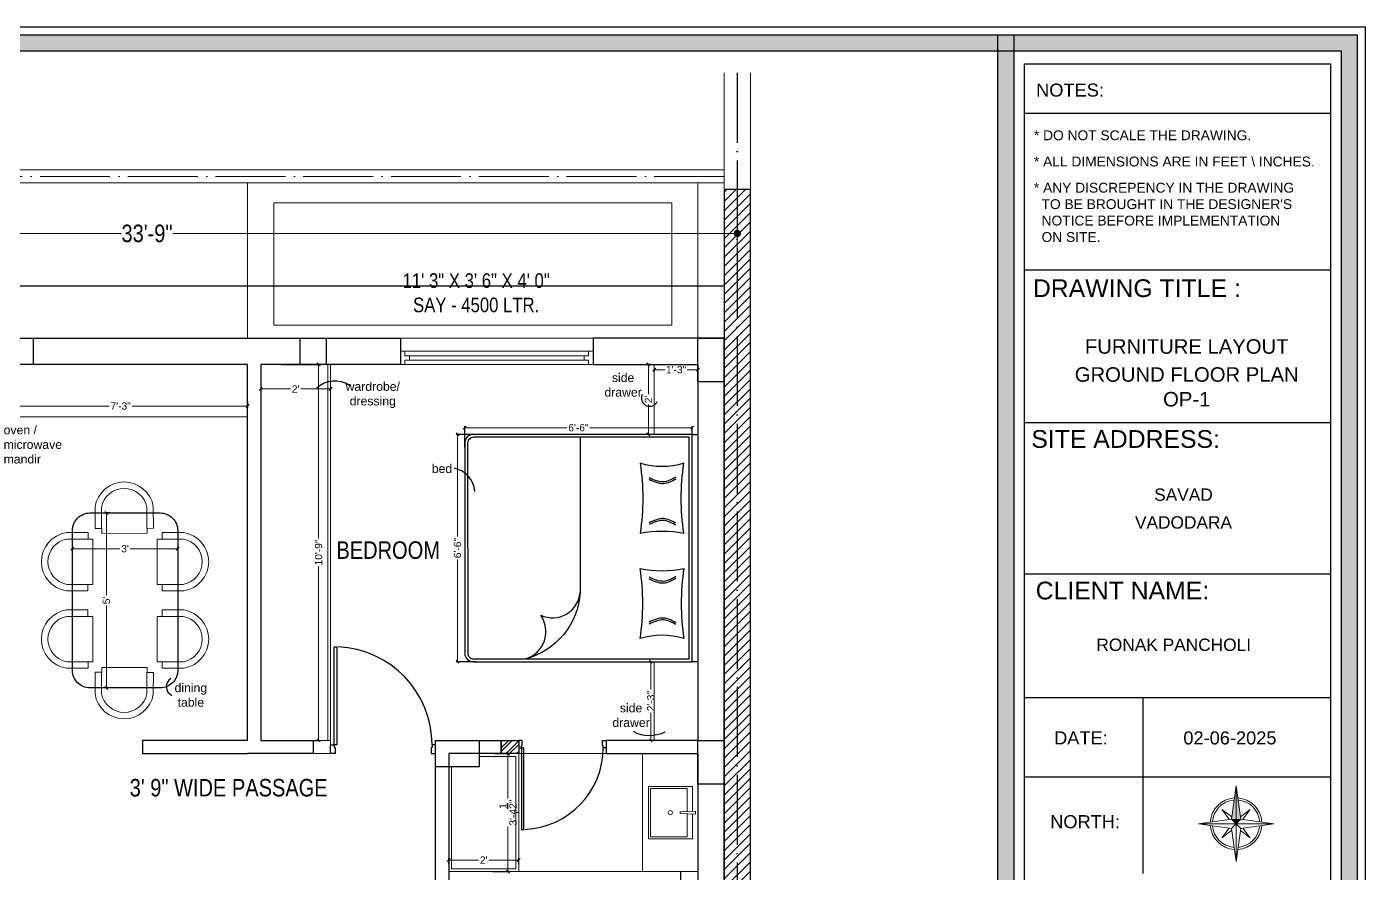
# Model space of a CAD drawing. Header units: millimetres. Extents: x 56222 to 154462, y -172610 to -121287.
# Drawn here: x 152194.4 to 152653.6, y -170279.1 to -169988.7 of the extents above; entities that cross this region are included whole.
import ezdxf
from ezdxf.enums import TextEntityAlignment as Align

# ---------------------------------------------------------------- set-up
doc = ezdxf.new("R2010")
doc.units = ezdxf.units.MM
doc.header["$MEASUREMENT"] = 0
doc.header["$PDMODE"] = 35
doc.linetypes.add('ACAD_ISO02W100', pattern=[15, 12, -3])
doc.linetypes.add('ACAD_ISO04W100', pattern=[30, 24, -3, 0, -3])
doc.layers.get('Defpoints').update_dxf_attribs({"color": 220})
for name, color, linetype in [('AR DOOR', 40, 'Continuous'), ('AR ELE-5', 134, 'Continuous'), ('GROUND FLOOR  ( Text )', 251, 'Continuous'), ('str coll', 6, 'Continuous')]:
    doc.layers.add(name, color=color, linetype=linetype)
for name, color, linetype, lineweight in [('CENTERLINE ( COLUMN ) ~ DIM', 7, 'Continuous', 9), ('COLUMN', 1, 'Continuous', 30), ('dim05', 1, 'Continuous', 13), ('ELEVATION ( SPIRAL STAIR )', 250, 'Continuous', 9), ('FIRST FLOOR', 7, 'Continuous', 9), ('FURNITURE', 34, 'Continuous', 9), ('GROUND FLOOR', 7, 'Continuous', 9), ('GROUND FLOOR  ( HATCH )', 251, 'Continuous', 9), ('GROUND FLOOR  ( PLINE )', 251, 'Continuous', 30), ('GROUND FLOOR ( DW_RAIL )', 7, 'Continuous', 9), ('Labelling', 1, 'Continuous', 25), ('NAME PLATE', 7, 'Continuous', 25), ('title block', 7, 'Continuous', 9), ('wall', 7, 'Continuous', 30), ('X_PLOT', 1, 'Continuous', 9)]:
    doc.layers.add(name, color=color, linetype=linetype, lineweight=lineweight)
doc.layers.add('XX~SLAB ( PLINE )', color=251, linetype='Continuous', plot=False)
doc.styles.add('Arial', font='arial.ttf')
doc.styles.add('Cn BT~6', font='swissc.ttf', dxfattribs={"height": 6})
doc.styles.add("Cn_BT_0'-0", font='swissc.ttf')
doc.styles.get("Standard").update_dxf_attribs({"font": 'arial.ttf', "height": 6})
doc.styles.add('style4', font='ARIALN.TTF')
doc.dimstyles.new('Cn BT~6', dxfattribs={"dimtxt": 0.18, "dimasz": 2.5, "dimexe": 2.5, "dimexo": 0, "dimgap": 0.09, "dimtad": 0, "dimdec": 3, "dimzin": 3, "dimdsep": 46, "dimlunit": 4, "dimtxsty": 'Cn BT~6', "dimblk": 'DOT', "dimcen": 0.09, "dimdle": 2, "dimclrd": 250, "dimclre": 250, "dimclrt": 5, "dimadec": 0, "dimazin": 0, "dimtfac": 0.75, "dimtdec": 3, "dimtofl": 0, "dimtmove": 0, "dimatfit": 3, "dimfxl": 1, "dimtolj": 1, "dimtzin": 0, "dimlwd": 15, "dimlwe": 15, "dimarcsym": 0})
doc.dimstyles.new('ISO-25', dxfattribs={"dimtxt": 2.5, "dimasz": 1, "dimexe": 0.5, "dimexo": 1, "dimtad": 0, "dimdec": 1, "dimlunit": 4, "dimtxsty": 'Standard', "dimblk": 'OBLIQUE', "dimcen": 2.5, "dimclrd": 1, "dimclre": 1, "dimclrt": 5, "dimadec": 0, "dimazin": 0, "dimtfac": 1, "dimtdec": 1, "dimtmove": 0, "dimatfit": 3, "dimfxl": 1, "dimlwd": -1, "dimarcsym": 0})

# ---------------------------------------------------------------- blocks, each defined once
blk = doc.blocks.new('_Dot')
at = {"color": 0, "linetype": 'ByBlock', "lineweight": -2}
blk.add_line((-0.5, 0), (-1, 0), dxfattribs=at)
at = {"color": 0, "linetype": 'ByBlock', "const_width": 0.5}
blk.add_lwpolyline([(-0.25, 0, 1), (0.25, 0, 1)], format="xyb", close=True, dxfattribs=at)
blk = doc.blocks.new('*D127')
at = {"layer": 'CENTERLINE ( COLUMN ) ~ DIM', "color": 250, "lineweight": 15, "transparency": 16777216}
for p, q in [((152033.19, -170071.58), (152033.19, -170057.16)), ((152438.19, -170071.58), (152438.19, -170057.16)), ((152035.69, -170059.66), (152226.85, -170059.66)), ((152435.69, -170059.66), (152244.54, -170059.66))]:
    blk.add_line(p, q, dxfattribs=at)
at = {"layer": 'Defpoints', "color": 0, "transparency": 16777216}
for p in [(152438.19, -170059.66), (152033.19, -170071.58), (152438.19, -170071.58)]:
    blk.add_point(p, dxfattribs=at)
at = {"layer": 'CENTERLINE ( COLUMN ) ~ DIM', "color": 250, "lineweight": 15, "transparency": 16777216, "xscale": 2.5, "yscale": 2.5, "zscale": 2.5, "rotation": 180}
blk.add_blockref('_Dot', (152033.19, -170059.66), dxfattribs=at)
at = {"layer": 'CENTERLINE ( COLUMN ) ~ DIM', "color": 250, "lineweight": 15, "transparency": 16777216, "xscale": 2.5, "yscale": 2.5, "zscale": 2.5}
blk.add_blockref('_Dot', (152438.19, -170059.66), dxfattribs=at)
at = {"layer": 'CENTERLINE ( COLUMN ) ~ DIM', "color": 5, "transparency": 16777216, "insert": (152235.69, -170059.66), "char_height": 6, "attachment_point": 5, "style": 'Cn BT~6'}
blk.add_mtext('\\A1;33\'-9"', dxfattribs=at)
blk = doc.blocks.new('4t')
at = {"transparency": 33554607}
h = blk.add_hatch(color=1, dxfattribs=at)
h.dxf.hatch_style = 1
h.paths.add_polyline_path([(45531.33, -35822.29), (45529.23, -35821.83), (45528.09, -35837.01)])
h = blk.add_hatch(color=1, dxfattribs=at)
h.dxf.hatch_style = 1
h.paths.add_polyline_path([(45533.44, -35822.75), (45531.33, -35822.29), (45528.09, -35837.01)])
h = blk.add_hatch(color=1, dxfattribs=at)
h.dxf.hatch_style = 1
h.paths.add_polyline_path([(45531.8, -35820.19), (45529.23, -35821.83), (45531.33, -35822.29)])
h = blk.add_hatch(color=1, dxfattribs=at)
h.dxf.hatch_style = 1
h.paths.add_polyline_path([(45531.8, -35820.19), (45531.33, -35822.29), (45533.44, -35822.75)])
at = {"layer": 'title block', "color": 7, "lineweight": 9}
for p, q in [((45535.51, -35803.37), (45530.16, -35817.62)), ((45535.51, -35803.37), (45531.8, -35820.19)), ((45534.36, -35818.55), (45535.51, -35803.37)), ((45530.5, -35816.7), (45526.88, -35812.49)), ((45526.88, -35812.49), (45529.18, -35817.55)), ((45530.16, -35817.62), (45514.98, -35816.48)), ((45514.98, -35816.48), (45529.23, -35821.83)), ((45514.98, -35816.48), (45531.8, -35820.19)), ((45531.8, -35820.19), (45530.16, -35817.62)), ((45534.36, -35818.55), (45531.8, -35820.19)), ((45548.62, -35823.9), (45534.36, -35818.55)), ((45539.5, -35815.27), (45534.44, -35817.57)), ((45535.28, -35818.89), (45539.5, -35815.27)), ((45528.31, -35821.48), (45524.1, -35825.11)), ((45524.1, -35825.11), (45529.16, -35822.81)), ((45531.8, -35820.19), (45528.09, -35837.01)), ((45529.23, -35821.83), (45528.09, -35837.01)), ((45528.09, -35837.01), (45533.44, -35822.75)), ((45531.8, -35820.19), (45529.23, -35821.83)), ((45533.44, -35822.75), (45531.8, -35820.19)), ((45531.8, -35820.19), (45548.62, -35823.9)), ((45533.09, -35823.67), (45536.71, -35827.89)), ((45533.44, -35822.75), (45548.62, -35823.9)), ((45536.71, -35827.89), (45534.42, -35822.83))]:
    blk.add_line(p, q, dxfattribs=at)
for radius, start, end in [(11.79, 81.35997, 163.76651), (10.83, 82.42855, 162.69793), (10.83, 352.42855, 72.69793), (11.79, 351.35997, 73.76651), (11.79, 171.35997, 253.76651), (10.83, 172.42855, 252.69793), (11.79, 261.35997, 343.76651), (10.83, 262.42855, 342.69793)]:
    blk.add_arc((45531.8, -35820.19), radius, start, end, dxfattribs=at)
blk = doc.blocks.new('LAYOUT FILE')
at = {"layer": 'NAME PLATE', "true_color": 0xd39e00}
h = blk.add_hatch(color=42, dxfattribs=at)
h.paths.add_polyline_path([(3346889.83, -513806.18), (3346889.83, -514260.7), (3347535.56, -514260.7), (3347535.56, -513806.18)])
h.paths.add_polyline_path([(3346894.36, -513810.71), (3347531.03, -513810.71), (3347531.03, -514256.17), (3346894.36, -514256.17)], flags=16)
blk.add_hatch(color=42, dxfattribs=at).paths.add_polyline_path([(3347433.6, -514256.17), (3347438.13, -514256.17), (3347438.13, -513806.18), (3347433.6, -513806.18)])
at = {"layer": 'NAME PLATE', "color": 42, "true_color": 0xd39e00}
for p, q in [((3347527.96, -513828.55), (3347441.2, -513828.55)), ((3347527.96, -513872.99), (3347441.2, -513872.99)), ((3347527.96, -513916.26), (3347441.2, -513916.26)), ((3347527.96, -513959.27), (3347441.2, -513959.27)), ((3347527.96, -513994.31), (3347441.2, -513994.31)), ((3347474.77, -513994.31), (3347474.77, -514044.12)), ((3347527.96, -514016.86), (3347441.2, -514016.86))]:
    blk.add_line(p, q, dxfattribs=at)
for points in [[(3346887.56, -513803.91), (3347537.83, -513803.91), (3347537.83, -514262.96), (3346887.56, -514262.96)], [(3346889.83, -513806.18), (3347535.56, -513806.18), (3347535.56, -514260.7), (3346889.83, -514260.7)], [(3347433.6, -514256.17), (3347433.6, -513806.18), (3347438.13, -513806.18), (3347438.13, -514256.17)], [(3346894.36, -513810.71), (3347531.03, -513810.71), (3347531.03, -514256.17), (3346894.36, -514256.17)], [(3347441.2, -514252.44), (3347441.2, -513814.44), (3347527.96, -513814.44), (3347527.96, -514252.44)]]:
    blk.add_lwpolyline(points, close=True, dxfattribs=at)
at = {"layer": 'NAME PLATE', "xscale": 0.6215000753186287, "yscale": 0.6215000753186287, "zscale": 0.6215000753186287, "rotation": 192.4367586503128}
blk.add_blockref('4t', (3379929.61, -529675.58), dxfattribs=at)
at = {"layer": 'NAME PLATE', "style": 'Arial'}
for s, height, p in [('NOTES:', 3.699, (3347454.07, -513823.73)), ('DRAWING TITLE : ', 5.0338, (3347474.01, -513880.61)), ('SITE ADDRESS:', 5.0338, (3347469.85, -513923.39)), ('CLIENT NAME:', 5.0338, (3347468.93, -513966.4)), ('DATE:', 3.699, (3347457.17, -514007.54)), ('02-06-2025', 3.699, (3347499.44, -514007.54)), ('NORTH:', 3.699, (3347458.35, -514031.31))]:
    blk.add_text(s, height=height, dxfattribs=at).set_placement(p, align=Align.CENTER)
at = {"layer": 'NAME PLATE', "char_height": 2.7974, "width": 108.0765, "attachment_point": 1, "style": 'Arial'}
for s, insert in [('* DO NOT SCALE THE DRAWING.', (3347443.82, -513833.31, 0)), ('* ALL DIMENSIONS ARE IN FEET \\\\ INCHES.', (3347443.82, -513840.75, 0)), ("* ANY DISCREPENCY IN THE DRAWING \\P  TO BE BROUGHT IN THE DESIGNER'S\\P  NOTICE BEFORE IMPLEMENTATION \\P  ON SITE.", (3347443.82, -513848.18, 0))]:
    blk.add_mtext(s, dxfattribs=dict(at, insert=insert))
blk = doc.blocks.new('bed')
at = {"layer": 'FURNITURE', "lineweight": 25}
blk.add_line((152808.26, -170199.67, -0.01), (152808.25, -170252.86, -0.01), dxfattribs=at)
at = {"layer": 'FURNITURE', "lineweight": 30, "elevation": -0.01}
blk.add_lwpolyline([(152769.82, -170276.66), (152769.82, -170198.66), (152767.83, -170198.66), (152767.83, -170276.66)], close=True, dxfattribs=at)
blk.add_lwpolyline([(152769.82, -170276.66), (152769.83, -170204.66), (152769.83, -170198.66), (152844.83, -170198.67, -0.414214), (152847.83, -170201.67), (152847.82, -170273.67, -0.414214), (152844.82, -170276.67)], format="xyb", close=True, dxfattribs=at)
at = {"layer": 'FURNITURE', "lineweight": 25, "elevation": -0.01}
for points in [[(152770.82, -170275.66), (152770.83, -170204.66), (152770.83, -170199.66), (152844.83, -170199.67, -0.414214), (152846.83, -170201.67), (152846.82, -170273.67, -0.414214), (152844.82, -170275.67)], [(152787.65, -170232.59, 0.100586), (152772.65, -170232.59, 0.075726), (152772.65, -170208.59, 0.148967), (152787.65, -170208.59, 0.074116)], [(152787.65, -170244.67, -0.100586), (152772.65, -170244.67, -0.075726), (152772.64, -170268.67, -0.148967), (152787.64, -170268.67, -0.074116)], [(152821.77, -170260.66, -0.527965), (152808.25, -170252.86, 0.323475), (152826.89, -170275.67, -0.508743), (152821.77, -170260.66)]]:
    blk.add_lwpolyline(points, format="xyb", close=True, dxfattribs=at)
at = {"layer": 'FURNITURE', "lineweight": 25}
for points in [[(152775.39, -170213.33, -0.01), (152776.8, -170214.11, -0.01), (152779.8, -170215.74, -0.01), (152782.91, -170214.3, -0.01), (152784.56, -170213.54, -0.01)], [(152775.39, -170213.98, -0.01), (152776.8, -170214.75, -0.01), (152779.8, -170216.38, -0.01), (152782.91, -170214.94, -0.01), (152784.56, -170214.18, -0.01)], [(152775.39, -170229.17, -0.01), (152776.8, -170228.4, -0.01), (152779.8, -170226.77, -0.01), (152782.91, -170228.21, -0.01), (152784.55, -170228.97, -0.01)], [(152775.39, -170229.81, -0.01), (152776.8, -170229.04, -0.01), (152779.8, -170227.41, -0.01), (152782.91, -170228.85, -0.01), (152784.55, -170229.61, -0.01)], [(152775.38, -170247.45, -0.01), (152776.8, -170248.22, -0.01), (152779.79, -170249.85, -0.01), (152782.91, -170248.41, -0.01), (152784.55, -170247.65, -0.01)], [(152775.38, -170248.09, -0.01), (152776.8, -170248.87, -0.01), (152779.79, -170250.5, -0.01), (152782.91, -170249.06, -0.01), (152784.55, -170248.3, -0.01)], [(152775.38, -170263.29, -0.01), (152776.8, -170262.51, -0.01), (152779.79, -170260.88, -0.01), (152782.91, -170262.32, -0.01), (152784.55, -170263.08, -0.01)], [(152775.38, -170263.93, -0.01), (152776.8, -170263.16, -0.01), (152779.79, -170261.53, -0.01), (152782.91, -170262.97, -0.01), (152784.55, -170263.73, -0.01)]]:
    blk.add_open_spline(points, degree=3, knots=[0, 0, 0, 0, 4.577917, 9.671137, 9.671137, 9.671137, 9.671137], dxfattribs=at)
blk = doc.blocks.new('SD DSD')
at = {"layer": 'FURNITURE'}
for p, q in [((3348486.7, -514623.32), (3348486.68, -514619.42)), ((3348502.23, -514619.34), (3348502.25, -514623.25)), ((3348483.69, -514625.26), (3348479.79, -514625.25)), ((3348483.69, -514625.26), (3348483.66, -514640.81)), ((3348486.7, -514623.32), (3348502.25, -514623.25)), ((3348505.76, -514625.26), (3348509.66, -514625.25)), ((3348505.76, -514625.26), (3348505.79, -514640.81)), ((3348479.75, -514640.8), (3348483.66, -514640.81)), ((3348509.7, -514640.8), (3348505.79, -514640.81)), ((3348479.75, -514651.77), (3348483.66, -514651.76)), ((3348483.69, -514667.31), (3348483.66, -514651.76)), ((3348505.76, -514667.31), (3348505.79, -514651.76)), ((3348509.7, -514651.77), (3348505.79, -514651.76)), ((3348483.69, -514667.31), (3348479.79, -514667.32)), ((3348486.7, -514669.25), (3348486.68, -514673.16)), ((3348486.7, -514669.25), (3348502.25, -514669.32)), ((3348502.23, -514673.23), (3348502.25, -514669.32)), ((3348505.76, -514667.31), (3348509.66, -514667.32))]:
    blk.add_line(p, q, dxfattribs=at)
at = {"layer": 'FURNITURE', "flags": 128}
for points in [[(3348502.23, -514621.56), (3348504.46, -514621.55), (3348504.42, -514614.17, 0.853613), (3348484.42, -514614.22), (3348484.46, -514621.65), (3348486.68, -514621.64)], [(3348502.22, -514619.34), (3348502.23, -514621.56), (3348502.2, -514614.36, 0.835758), (3348486.65, -514614.39), (3348486.67, -514619.42), (3348486.68, -514621.64)], [(3348481.97, -514640.8), (3348481.97, -514643.02), (3348474.58, -514643.01, -0.853613), (3348474.58, -514623.01), (3348482.01, -514623.02), (3348482.01, -514625.25)], [(3348479.75, -514640.79), (3348481.97, -514640.8), (3348474.77, -514640.78, -0.835758), (3348474.76, -514625.23), (3348479.79, -514625.24), (3348482.01, -514625.25)], [(3348507.48, -514640.8), (3348507.48, -514643.02), (3348514.87, -514643.01, 0.853613), (3348514.87, -514623.01), (3348507.44, -514623.02), (3348507.44, -514625.25)], [(3348509.7, -514640.79), (3348507.48, -514640.8), (3348514.68, -514640.78, 0.835758), (3348514.69, -514625.23), (3348509.66, -514625.24), (3348507.44, -514625.25)], [(3348481.97, -514651.77), (3348481.97, -514649.55), (3348474.58, -514649.57, 0.853613), (3348474.58, -514669.57), (3348482.01, -514669.55), (3348482.01, -514667.32)], [(3348479.75, -514651.78), (3348481.97, -514651.77), (3348474.77, -514651.79, 0.835758), (3348474.76, -514667.34), (3348479.79, -514667.33), (3348482.01, -514667.33)], [(3348507.48, -514651.77), (3348507.48, -514649.55), (3348514.87, -514649.57, -0.853613), (3348514.87, -514669.57), (3348507.44, -514669.55), (3348507.44, -514667.32)], [(3348509.7, -514651.78), (3348507.48, -514651.77), (3348514.68, -514651.79, -0.835758), (3348514.69, -514667.34), (3348509.66, -514667.33), (3348507.44, -514667.33)], [(3348502.23, -514671.01), (3348504.46, -514671.02), (3348504.42, -514678.4, -0.853613), (3348484.42, -514678.36), (3348484.46, -514670.92), (3348486.68, -514670.93)], [(3348502.22, -514673.23), (3348502.23, -514671.01), (3348502.2, -514678.21, -0.835758), (3348486.65, -514678.18), (3348486.67, -514673.16), (3348486.68, -514670.93)]]:
    blk.add_lwpolyline(points, format="xyb", dxfattribs=at)
at = {"layer": 'FURNITURE', "lineweight": 30}
blk.add_lwpolyline([(3348506.78, -514676.29), (3348482.68, -514676.29, -0.414214), (3348476.68, -514670.29), (3348476.68, -514622.29, -0.414214), (3348482.68, -514616.29), (3348506.78, -514616.29, -0.414214), (3348512.78, -514622.29), (3348512.78, -514670.29, -0.414214)], format="xyb", close=True, dxfattribs=at)
blk = doc.blocks.new('*U157')
for points in [[(0, 0), (0, 1120), (30, 1120), (30, 0)], [(-40, 0), (0, 0), (0, -30), (10, -30), (10, -100), (-40, -100)], [(1160, 0), (1120, 0), (1120, -30), (1110, -30), (1110, -100), (1160, -100)]]:
    blk.add_lwpolyline(points, close=True)
at = {"layer": 'AR ELE-5', "linetype": 'ByBlock', "ltscale": 15}
blk.add_arc((-2, -1), 1122, 0.0347, 87.627, dxfattribs=at)
blk = doc.blocks.new('*U164')
for points in [[(-40, 0), (0, 0), (0, 30), (10, 30), (10, 100), (-40, 100)], [(0, 0), (0, -1120), (30, -1120), (30, 0)], [(1160, 0), (1120, 0), (1120, 30), (1110, 30), (1110, 100), (1160, 100)]]:
    blk.add_lwpolyline(points, close=True)
at = {"layer": 'AR ELE-5', "linetype": 'ByBlock', "ltscale": 15}
blk.add_arc((-2, 1), 1122, 272.373, 359.9653, dxfattribs=at)
blk = doc.blocks.new('_Oblique')
at = {"layer": 'wall', "color": 0, "lineweight": -2}
blk.add_line((-0.5, -0.5), (0.5, 0.5), dxfattribs=at)
blk = doc.blocks.new('*D212')
at = {"layer": 'Defpoints', "color": 0, "transparency": 16777216}
for p in [(152183.14, -170116.39), (152270.19, -170116.39), (152270.19, -170118.86)]:
    blk.add_point(p, dxfattribs=at)
at = {"layer": 'dim05', "color": 1, "linetype": 'Continuous', "lineweight": -2, "transparency": 16777216}
for p, q in [((152183.14, -170117.39), (152183.14, -170119.36)), ((152270.19, -170117.39), (152270.19, -170119.36))]:
    blk.add_line(p, q, dxfattribs=at)
at = {"layer": 'dim05', "color": 1, "linetype": 'Continuous', "transparency": 16777216}
for p, q in [((152183.14, -170118.86), (152222.73, -170118.86)), ((152270.19, -170118.86), (152230.6, -170118.86))]:
    blk.add_line(p, q, dxfattribs=at)
at = {"layer": 'dim05', "color": 1, "transparency": 16777216, "rotation": 180}
blk.add_blockref('_Oblique', (152183.14, -170118.86), dxfattribs=at)
at = {"layer": 'dim05', "color": 1, "transparency": 16777216}
blk.add_blockref('_Oblique', (152270.19, -170118.86), dxfattribs=at)
at = {"layer": 'dim05', "color": 5, "lineweight": 25, "transparency": 16777216, "insert": (152226.66, -170118.86), "char_height": 2.5, "attachment_point": 5, "style": 'Arial'}
blk.add_mtext('7\'-3"', dxfattribs=at)
blk = doc.blocks.new('*D216')
at = {"layer": 'Defpoints', "color": 0, "transparency": 16777216}
for p in [(152280.95, -170104.58), (152294.56, -170104.58), (152280.95, -170233.58)]:
    blk.add_point(p, dxfattribs=at)
at = {"layer": 'dim05', "color": 1, "linetype": 'Continuous', "lineweight": -2, "transparency": 16777216}
for p, q in [((152281.95, -170104.58), (152295.06, -170104.58)), ((152281.95, -170233.58), (152295.06, -170233.58))]:
    blk.add_line(p, q, dxfattribs=at)
at = {"layer": 'dim05', "color": 1, "linetype": 'Continuous', "transparency": 16777216}
for p, q in [((152294.56, -170104.58), (152294.56, -170164.28)), ((152294.56, -170233.58), (152294.56, -170173.88))]:
    blk.add_line(p, q, dxfattribs=at)
at = {"layer": 'dim05', "color": 1, "transparency": 16777216}
for p, rotation in [((152294.56, -170104.58), 90), ((152294.56, -170233.58), 270)]:
    blk.add_blockref('_Oblique', p, dxfattribs=dict(at, rotation=rotation))
at = {"layer": 'dim05', "color": 5, "lineweight": 25, "transparency": 16777216, "insert": (152294.56, -170169.08), "char_height": 2.5, "attachment_point": 5, "rotation": 90, "style": 'Arial'}
blk.add_mtext('10\'-9"', dxfattribs=at)
blk = doc.blocks.new('*D217')
at = {"layer": 'Defpoints', "color": 0, "transparency": 16777216}
for p in [(152274.69, -170113.25), (152298.69, -170113), (152298.69, -170113.25)]:
    blk.add_point(p, dxfattribs=at)
at = {"layer": 'dim05', "color": 1, "linetype": 'Continuous', "lineweight": -2, "transparency": 16777216}
for p, q in [((152274.69, -170112.25), (152274.69, -170112.5)), ((152298.69, -170112.25), (152298.69, -170112.5))]:
    blk.add_line(p, q, dxfattribs=at)
at = {"layer": 'dim05', "color": 1, "linetype": 'Continuous', "transparency": 16777216}
for p, q in [((152274.69, -170113), (152284.9, -170113)), ((152298.69, -170113), (152288.49, -170113))]:
    blk.add_line(p, q, dxfattribs=at)
at = {"layer": 'dim05', "color": 1, "transparency": 16777216, "rotation": 180}
blk.add_blockref('_Oblique', (152274.69, -170113), dxfattribs=at)
at = {"layer": 'dim05', "color": 1, "transparency": 16777216}
blk.add_blockref('_Oblique', (152298.69, -170113), dxfattribs=at)
at = {"layer": 'dim05', "color": 5, "lineweight": 25, "transparency": 16777216, "insert": (152286.69, -170113), "char_height": 2.5, "attachment_point": 5, "style": 'Arial'}
blk.add_mtext("2'", dxfattribs=at)
blk = doc.blocks.new('*D218')
at = {"layer": 'Defpoints', "color": 0, "transparency": 16777216}
for p in [(152422.7, -170126.28), (152344.69, -170134.05), (152422.7, -170134.05)]:
    blk.add_point(p, dxfattribs=at)
at = {"layer": 'dim05', "color": 1, "linetype": 'Continuous', "lineweight": -2, "transparency": 16777216}
for p, q in [((152344.69, -170133.05), (152344.69, -170125.78)), ((152422.7, -170133.05), (152422.7, -170125.78))]:
    blk.add_line(p, q, dxfattribs=at)
at = {"layer": 'dim05', "color": 1, "linetype": 'Continuous', "transparency": 16777216}
for p, q in [((152344.69, -170126.28), (152379.74, -170126.28)), ((152422.7, -170126.28), (152387.65, -170126.28))]:
    blk.add_line(p, q, dxfattribs=at)
at = {"layer": 'dim05', "color": 1, "transparency": 16777216, "rotation": 180}
blk.add_blockref('_Oblique', (152344.69, -170126.28), dxfattribs=at)
at = {"layer": 'dim05', "color": 1, "transparency": 16777216}
blk.add_blockref('_Oblique', (152422.7, -170126.28), dxfattribs=at)
at = {"layer": 'dim05', "color": 5, "lineweight": 25, "transparency": 16777216, "insert": (152383.69, -170126.28), "char_height": 2.5, "attachment_point": 5, "style": 'Arial'}
blk.add_mtext('6\'-6"', dxfattribs=at)
blk = doc.blocks.new('*D219')
at = {"layer": 'Defpoints', "color": 0, "transparency": 16777216}
for p in [(152349.48, -170128.58), (152342.21, -170206.58), (152349.48, -170206.58)]:
    blk.add_point(p, dxfattribs=at)
at = {"layer": 'dim05', "color": 1, "linetype": 'Continuous', "lineweight": -2, "transparency": 16777216}
for p, q in [((152348.48, -170128.58), (152341.71, -170128.58)), ((152348.48, -170206.58), (152341.71, -170206.58))]:
    blk.add_line(p, q, dxfattribs=at)
at = {"layer": 'dim05', "color": 1, "linetype": 'Continuous', "transparency": 16777216}
for p, q in [((152342.21, -170128.58), (152342.21, -170163.63)), ((152342.21, -170206.58), (152342.21, -170171.54))]:
    blk.add_line(p, q, dxfattribs=at)
at = {"layer": 'dim05', "color": 1, "transparency": 16777216}
for p, rotation in [((152342.21, -170128.58), 90), ((152342.21, -170206.58), 270)]:
    blk.add_blockref('_Oblique', p, dxfattribs=dict(at, rotation=rotation))
at = {"layer": 'dim05', "color": 5, "lineweight": 25, "transparency": 16777216, "insert": (152342.21, -170167.58), "char_height": 2.5, "attachment_point": 5, "rotation": 90, "style": 'Arial'}
blk.add_mtext('6\'-6"', dxfattribs=at)
blk = doc.blocks.new('*D220')
at = {"layer": 'Defpoints', "color": 0, "transparency": 16777216}
for p in [(152409.69, -170104.58), (152407.69, -170128.59), (152409.69, -170128.59)]:
    blk.add_point(p, dxfattribs=at)
at = {"layer": 'dim05', "color": 1, "linetype": 'Continuous', "lineweight": -2, "transparency": 16777216}
for p, q in [((152408.69, -170104.58), (152407.19, -170104.58)), ((152408.69, -170128.59), (152407.19, -170128.59))]:
    blk.add_line(p, q, dxfattribs=at)
at = {"layer": 'dim05', "color": 1, "linetype": 'Continuous', "transparency": 16777216}
for p, q in [((152407.69, -170104.58), (152407.69, -170114.79)), ((152407.69, -170128.59), (152407.69, -170118.38))]:
    blk.add_line(p, q, dxfattribs=at)
at = {"layer": 'dim05', "color": 1, "transparency": 16777216}
for p, rotation in [((152407.69, -170104.58), 90), ((152407.69, -170128.59), 270)]:
    blk.add_blockref('_Oblique', p, dxfattribs=dict(at, rotation=rotation))
at = {"layer": 'dim05', "color": 5, "lineweight": 25, "transparency": 16777216, "insert": (152407.69, -170116.59), "char_height": 2.5, "attachment_point": 5, "rotation": 90, "style": 'Arial'}
blk.add_mtext("2'", dxfattribs=at)
blk = doc.blocks.new('*D221')
at = {"layer": 'Defpoints', "color": 0, "transparency": 16777216}
for p in [(152409.69, -170106.16), (152424.69, -170106.16), (152424.69, -170106.4)]:
    blk.add_point(p, dxfattribs=at)
at = {"layer": 'dim05', "color": 1, "linetype": 'Continuous', "transparency": 16777216}
for p, q in [((152409.69, -170106.4), (152413.36, -170106.4)), ((152424.69, -170106.4), (152421.02, -170106.4))]:
    blk.add_line(p, q, dxfattribs=at)
at = {"layer": 'dim05', "color": 1, "linetype": 'Continuous', "lineweight": -2, "transparency": 16777216}
for p, q in [((152409.69, -170107.16), (152409.69, -170106.9)), ((152424.69, -170107.16), (152424.69, -170106.9))]:
    blk.add_line(p, q, dxfattribs=at)
at = {"layer": 'dim05', "color": 1, "transparency": 16777216, "rotation": 180}
blk.add_blockref('_Oblique', (152409.69, -170106.4), dxfattribs=at)
at = {"layer": 'dim05', "color": 1, "transparency": 16777216}
blk.add_blockref('_Oblique', (152424.69, -170106.4), dxfattribs=at)
at = {"layer": 'dim05', "color": 5, "lineweight": 25, "transparency": 16777216, "insert": (152417.19, -170106.4), "char_height": 2.5, "attachment_point": 5, "style": 'Arial'}
blk.add_mtext('1\'-3"', dxfattribs=at)
blk = doc.blocks.new('*D222')
at = {"layer": 'Defpoints', "color": 0, "transparency": 16777216}
for p in [(152409.69, -170206.58), (152408.52, -170233.58), (152409.69, -170233.58)]:
    blk.add_point(p, dxfattribs=at)
at = {"layer": 'dim05', "color": 1, "linetype": 'Continuous', "lineweight": -2, "transparency": 16777216}
for p, q in [((152408.69, -170206.58), (152408.02, -170206.58)), ((152408.69, -170233.58), (152408.02, -170233.58))]:
    blk.add_line(p, q, dxfattribs=at)
at = {"layer": 'dim05', "color": 1, "linetype": 'Continuous', "transparency": 16777216}
for p, q in [((152408.52, -170206.58), (152408.52, -170216.11)), ((152408.52, -170233.58), (152408.52, -170224.05))]:
    blk.add_line(p, q, dxfattribs=at)
at = {"layer": 'dim05', "color": 1, "transparency": 16777216}
for p, rotation in [((152408.52, -170206.58), 90), ((152408.52, -170233.58), 270)]:
    blk.add_blockref('_Oblique', p, dxfattribs=dict(at, rotation=rotation))
at = {"layer": 'dim05', "color": 5, "lineweight": 25, "transparency": 16777216, "insert": (152408.52, -170220.08), "char_height": 2.5, "attachment_point": 5, "rotation": 90, "style": 'Arial'}
blk.add_mtext('2\'-3"', dxfattribs=at)
blk = doc.blocks.new('*D223')
at = {"layer": 'Defpoints', "color": 0, "transparency": 16777216}
for p in [(152353.86, -170238.08), (152359.52, -170238.08), (152353.28, -170278.58)]:
    blk.add_point(p, dxfattribs=at)
at = {"layer": 'dim05', "color": 1, "linetype": 'Continuous', "lineweight": -2, "transparency": 16777216}
for p, q in [((152354.86, -170238.08), (152360.02, -170238.08)), ((152354.28, -170278.58), (152360.02, -170278.58))]:
    blk.add_line(p, q, dxfattribs=at)
at = {"layer": 'dim05', "color": 1, "linetype": 'Continuous', "transparency": 16777216}
for p, q in [((152359.52, -170238.08), (152359.52, -170253.47)), ((152359.52, -170278.58), (152359.52, -170263.19))]:
    blk.add_line(p, q, dxfattribs=at)
at = {"layer": 'dim05', "color": 1, "transparency": 16777216}
for p, rotation in [((152359.52, -170238.08), 90), ((152359.52, -170278.58), 270)]:
    blk.add_blockref('_Oblique', p, dxfattribs=dict(at, rotation=rotation))
at = {"layer": 'dim05', "color": 5, "lineweight": 25, "transparency": 16777216, "insert": (152359.52, -170258.33), "char_height": 2.5, "attachment_point": 5, "rotation": 90, "style": 'Arial'}
blk.add_mtext('3\'-4{\\H1x;\\S1/2;}"', dxfattribs=at)
blk = doc.blocks.new('*D224')
at = {"layer": 'Defpoints', "color": 0, "transparency": 16777216}
for p in [(152339.19, -170276.98), (152363.19, -170274.61), (152363.19, -170276.98)]:
    blk.add_point(p, dxfattribs=at)
at = {"layer": 'dim05', "color": 1, "linetype": 'Continuous', "lineweight": -2, "transparency": 16777216}
for p, q in [((152339.19, -170275.98), (152339.19, -170274.11)), ((152363.19, -170275.98), (152363.19, -170274.11))]:
    blk.add_line(p, q, dxfattribs=at)
at = {"layer": 'dim05', "color": 1, "linetype": 'Continuous', "transparency": 16777216}
for p, q in [((152339.19, -170274.61), (152349.4, -170274.61)), ((152363.19, -170274.61), (152352.99, -170274.61))]:
    blk.add_line(p, q, dxfattribs=at)
at = {"layer": 'dim05', "color": 1, "transparency": 16777216, "rotation": 180}
blk.add_blockref('_Oblique', (152339.19, -170274.61), dxfattribs=at)
at = {"layer": 'dim05', "color": 1, "transparency": 16777216}
blk.add_blockref('_Oblique', (152363.19, -170274.61), dxfattribs=at)
at = {"layer": 'dim05', "color": 5, "lineweight": 25, "transparency": 16777216, "insert": (152351.19, -170274.61), "char_height": 2.5, "attachment_point": 5, "style": 'Arial'}
blk.add_mtext("2'", dxfattribs=at)
blk = doc.blocks.new('*D229')
at = {"layer": 'Defpoints', "color": 0, "transparency": 16777216}
for p in [(152224.06, -170155.54), (152221.75, -170215.54), (152224.06, -170215.54)]:
    blk.add_point(p, dxfattribs=at)
at = {"layer": 'dim05', "color": 1, "linetype": 'Continuous', "lineweight": -2, "transparency": 16777216}
for p, q in [((152223.06, -170155.54), (152221.25, -170155.54)), ((152223.06, -170215.54), (152221.25, -170215.54))]:
    blk.add_line(p, q, dxfattribs=at)
at = {"layer": 'dim05', "color": 1, "linetype": 'Continuous', "transparency": 16777216}
for p, q in [((152221.75, -170155.54), (152221.75, -170183.76)), ((152221.75, -170215.54), (152221.75, -170187.31))]:
    blk.add_line(p, q, dxfattribs=at)
at = {"layer": 'dim05', "color": 1, "transparency": 16777216}
for p, rotation in [((152221.75, -170155.54), 90), ((152221.75, -170215.54), 270)]:
    blk.add_blockref('_Oblique', p, dxfattribs=dict(at, rotation=rotation))
at = {"layer": 'dim05', "color": 5, "lineweight": 25, "transparency": 16777216, "insert": (152221.75, -170185.54), "char_height": 2.5, "attachment_point": 5, "rotation": 90, "style": 'Arial'}
blk.add_mtext("5'", dxfattribs=at)
blk = doc.blocks.new('*D230')
at = {"layer": 'Defpoints', "color": 0, "transparency": 16777216}
for p in [(152210.11, -170168.49), (152246.21, -170167.81), (152246.21, -170168.49)]:
    blk.add_point(p, dxfattribs=at)
at = {"layer": 'dim05', "color": 1, "linetype": 'Continuous', "lineweight": -2, "transparency": 16777216}
for p, q in [((152210.11, -170167.49), (152210.11, -170167.31)), ((152246.21, -170167.49), (152246.21, -170167.31))]:
    blk.add_line(p, q, dxfattribs=at)
at = {"layer": 'dim05', "color": 1, "linetype": 'Continuous', "transparency": 16777216}
for p, q in [((152210.11, -170167.81), (152226.39, -170167.81)), ((152246.21, -170167.81), (152229.94, -170167.81))]:
    blk.add_line(p, q, dxfattribs=at)
at = {"layer": 'dim05', "color": 1, "transparency": 16777216, "rotation": 180}
blk.add_blockref('_Oblique', (152210.11, -170167.81), dxfattribs=at)
at = {"layer": 'dim05', "color": 1, "transparency": 16777216}
blk.add_blockref('_Oblique', (152246.21, -170167.81), dxfattribs=at)
at = {"layer": 'dim05', "color": 5, "lineweight": 25, "transparency": 16777216, "insert": (152228.16, -170167.81), "char_height": 2.5, "attachment_point": 5, "style": 'Arial'}
blk.add_mtext("3'", dxfattribs=at)

msp = doc.modelspace()

# ---------------------------------------------------------------- hatches: boundary and pattern name
at = {"layer": 'GROUND FLOOR  ( HATCH )'}
h = msp.add_hatch(dxfattribs=at)
h.set_pattern_fill('ANSI31', color=6, scale=18, style=0)
h.set_pattern_definition([(45, (35902.0083, -7768.9088), (-1.590990258, 1.590990258), [])])
h.paths.add_polyline_path([(152442.6942, -170044.5832), (152433.6942, -170044.5832), (152433.6942, -170388.0832), (152442.6942, -170388.0832)])
at = {"layer": 'GROUND FLOOR  ( PLINE )', "lineweight": 5}
h = msp.add_hatch(dxfattribs=at)
h.set_pattern_fill('ANSI32', color=3, scale=6.7837785)
h.paths.add_polyline_path([(152114.1942, -170095.5832), (152147.1357, -170095.5832), (152147.1357, -170104.5832), (152114.1942, -170104.5832)])
h.paths.add_polyline_path([(152102.1942, -170233.5832), (152165.1357, -170233.5832), (152165.1357, -170238.0832), (152102.1942, -170238.0832)])
h.paths.add_polyline_path([(152357.1942, -170233.5832), (152363.1942, -170233.5832), (152363.1942, -170238.0832), (152357.1942, -170238.0832)])

# ---------------------------------------------------------------- linework, layer by layer
at = {"layer": 'COLUMN'}
for points in [[(152187.6942, -170095.5832), (152196.6942, -170095.5832), (152196.6942, -170104.5832), (152187.6942, -170104.5832)], [(152288.1942, -170095.5832), (152297.1942, -170095.5832), (152297.1942, -170104.5832), (152288.1942, -170104.5832)], [(152424.6942, -170095.5832), (152433.6942, -170095.5832), (152433.6942, -170110.5832), (152424.6942, -170110.5832)], [(152349.6942, -170233.5832), (152349.6942, -170242.5832), (152334.6942, -170242.5832), (152334.6942, -170233.5832)], [(152424.6942, -170233.5832), (152433.6942, -170233.5832), (152433.6942, -170248.5832), (152424.6942, -170248.5832)]]:
    msp.add_lwpolyline(points, close=True, dxfattribs=at)
at = {"layer": 'FIRST FLOOR', "color": 1}
for points in [[(152424.6942, -170042.3332), (152270.1942, -170042.3332), (152270.1942, -170095.5832), (152424.6942, -170095.5832)], [(152415.6942, -170049.0832), (152279.1942, -170049.0832), (152279.1942, -170091.0832), (152415.6942, -170091.0832)]]:
    msp.add_lwpolyline(points, close=True, dxfattribs=at)
at = {"layer": 'FURNITURE'}
for p, q in [((152297.6942, -170233.5832), (152297.6942, -170104.5832)), ((152298.6942, -170233.5832), (152298.6942, -170104.5832)), ((152405.6942, -170278.5832), (152405.6942, -170238.0832)), ((152362.1942, -170258.3332), (152363.1942, -170258.3332))]:
    msp.add_line(p, q, dxfattribs=at)
for points in [[(152183.1357, -170104.5832), (152270.1942, -170104.5832), (152270.1942, -170122.5541), (152183.1357, -170122.5541)], [(152424.6942, -170128.5914), (152409.6942, -170128.5914), (152409.6942, -170104.5832), (152424.6942, -170104.5832)], [(152424.6942, -170206.5749), (152409.6942, -170206.5749), (152409.6942, -170233.5832), (152424.6942, -170233.5832)], [(152363.1942, -170238.0832), (152339.1942, -170238.0832), (152339.1942, -170278.5832), (152363.1942, -170278.5832)], [(152418.5761, -170258.054), (152418.5757, -170258.6256), (152423.8725, -170258.8835), (152423.8732, -170257.8032)]]:
    msp.add_lwpolyline(points, close=True, dxfattribs=at)
for points in [[(152340.1942, -170242.5832), (152340.1942, -170277.5832), (152362.1942, -170277.5832), (152362.1942, -170239.0832), (152349.6942, -170239.0832)], [(152422.7923, -170258.8309), (152422.7778, -170267.3419), (152407.6839, -170267.3332), (152407.7045, -170249.3332), (152422.7985, -170249.342), (152422.793, -170257.8544)], [(152420.9919, -170258.7432), (152420.9779, -170266.6206), (152408.4045, -170266.6135), (152408.4242, -170250.0538), (152420.9976, -170250.0609), (152420.9925, -170257.9396)]]:
    msp.add_lwpolyline(points, dxfattribs=at)
msp.add_circle((152415.2309, -170258.3376), 0.7202, dxfattribs=at)
at = {"layer": 'GROUND FLOOR'}
for p, q in [((152433.6942, -170004.5343), (152433.6942, -170525.4671)), ((152433.6942, -170004.5343), (152433.6942, -170095.5832)), ((152442.6942, -170004.5343), (152442.6942, -170525.4671)), ((151933.4442, -170037.8332), (152433.6942, -170037.8332)), ((151937.9442, -170042.3332), (152433.6942, -170042.3332)), ((152433.6942, -170095.5832), (152033.1942, -170095.5832)), ((152322.6942, -170095.5832), (152322.6942, -170104.5832)), ((152388.6942, -170095.5832), (152388.6942, -170104.5832)), ((152270.1942, -170104.5832), (152183.1357, -170104.5832)), ((152270.1942, -170104.5832), (152270.1942, -170233.5832)), ((152424.6942, -170104.5832), (152274.6942, -170104.5832)), ((152274.6942, -170104.5832), (152274.6942, -170233.5832)), ((152424.6942, -170104.5832), (152424.6942, -170233.5832)), ((152270.1942, -170233.5832), (152270.1942, -170233.5832)), ((152274.6942, -170233.5832), (152298.6942, -170233.5832)), ((152298.6942, -170233.5832), (152298.6942, -170238.0832)), ((152334.6942, -170233.5832), (152334.6942, -170388.0832)), ((152363.1942, -170233.5832), (152334.6942, -170233.5832)), ((152363.1942, -170233.5832), (152363.1942, -170238.0832)), ((152424.6942, -170233.5832), (152393.1942, -170233.5832)), ((152393.1942, -170233.5832), (152393.1942, -170238.0832)), ((152298.6942, -170238.0832), (152270.1942, -170238.0832)), ((152339.1942, -170238.0832), (152339.1942, -170388.0832)), ((152424.6942, -170238.0832), (152339.1942, -170238.0832)), ((152424.6942, -170238.0832), (152424.6942, -170365.5832)), ((152339.1942, -170278.5832), (152424.6942, -170278.5832))]:
    msp.add_line(p, q, dxfattribs=at)
at = {"layer": 'GROUND FLOOR', "color": 1, "linetype": 'ACAD_ISO04W100'}
msp.add_line((152438.1942, -170004.5343), (152438.1942, -170388.0832), dxfattribs=at)
msp.add_lwpolyline([(152433.6942, -170040.0832), (151935.6942, -170040.0832), (151935.6942, -170502.5832), (152433.6942, -170502.5832)], dxfattribs=at)
at = {"layer": 'GROUND FLOOR', "color": 6, "lineweight": 30}
msp.add_lwpolyline([(152442.6942, -170044.5832), (152433.6942, -170044.5832), (152433.6942, -170388.0832), (152442.6942, -170388.0832)], close=True, dxfattribs=at)
at = {"layer": 'GROUND FLOOR', "color": 1, "linetype": 'ACAD_ISO02W100', "ltscale": 0.7}
msp.add_lwpolyline([(152192.1942, -170388.0832), (152192.1942, -170400.0832), (152028.6942, -170400.0832), (152028.6942, -170077.5832), (152433.6942, -170077.5832)], dxfattribs=at)
at = {"layer": 'GROUND FLOOR  ( PLINE )'}
for points in [[(152270.1942, -170233.5832), (152270.1942, -170233.5832), (152270.1942, -170104.5832), (152183.1357, -170104.5832), (152183.1357, -170095.5832), (152322.6942, -170095.5832), (152322.6942, -170104.5832), (152274.6942, -170104.5832), (152274.6942, -170233.5832), (152292.6942, -170233.5832), (152292.6942, -170238.0832), (152270.1942, -170238.0832)], [(152270.1942, -170233.5832), (152234.1942, -170233.5832), (152234.1942, -170238.0832), (152270.1942, -170238.0832)], [(152418.6942, -170278.5832), (152418.6942, -170317.5832)]]:
    msp.add_lwpolyline(points, dxfattribs=at)
for points in [[(152433.6942, -170095.5832), (152388.6942, -170095.5832), (152388.6942, -170104.5832), (152424.6942, -170104.5832), (152424.6942, -170233.5832), (152393.1942, -170233.5832), (152393.1942, -170238.0832), (152424.6942, -170238.0832), (152424.6942, -170365.5832), (152360.1942, -170365.5832), (152360.1942, -170370.0832), (152424.6942, -170370.0832), (152424.6942, -170388.0832), (152433.6942, -170388.0832)], [(152334.6942, -170233.5832), (152357.1942, -170233.5832), (152357.1942, -170238.0832), (152339.1942, -170238.0832), (152339.1942, -170388.0832), (152334.6942, -170388.0832)]]:
    msp.add_lwpolyline(points, close=True, dxfattribs=at)
at = {"layer": 'GROUND FLOOR  ( PLINE )', "color": 3}
msp.add_lwpolyline([(152357.1942, -170233.5832), (152363.1942, -170233.5832), (152363.1942, -170238.0832), (152357.1942, -170238.0832)], close=True, dxfattribs=at)
at = {"layer": 'GROUND FLOOR ( DW_RAIL )'}
msp.add_lwpolyline([(152388.6942, -170100.0832), (152387.1942, -170100.0832), (152387.1942, -170101.5832), (152385.6942, -170101.5832), (152385.6942, -170103.0832), (152325.6942, -170103.0832), (152325.6942, -170101.5832), (152324.1942, -170101.5832), (152324.1942, -170100.0832), (152322.6942, -170100.0832), (152322.6942, -170104.5832), (152324.1942, -170104.5832), (152324.1942, -170103.0832), (152325.6942, -170103.0832), (152325.6942, -170101.5832), (152385.6942, -170101.5832), (152385.6942, -170103.0832), (152387.1942, -170103.0832), (152387.1942, -170104.5832), (152388.6942, -170104.5832), (152388.6942, -170100.0832), (152322.6942, -170100.0832), (152322.6942, -170104.5832), (152388.6942, -170104.5832)], close=True, dxfattribs=at)
at = {"layer": 'Labelling', "color": 1}
for centre, radius, start, end in [((152300.0997, -170119.1003, -0.0006), 8.8405, 55.46815, 134.1308), ((152408.1377, -170116.0812, 0.0693), 2.861, 155.200696, 335.090112), ((152339.433, -170148.7842, -0.0704), 8.7231, 4.285395, 79.246804), ((152245.5647, -170215.1449, -0.0006), 3.242, 120.46022, 245.722297), ((152408.1367, -170219.9965, 0.0693), 11.8685, 241.367527, 296.672323)]:
    msp.add_arc(centre, radius, start, end, dxfattribs=at)
at = {"layer": 'X_PLOT', "linetype": 'ACAD_ISO04W100', "lineweight": 30}
msp.add_line((152438.1942, -170004.5343), (152438.1942, -170500.3332), dxfattribs=at)
at = {"layer": 'XX~SLAB ( PLINE )'}
msp.add_lwpolyline([(152028.6942, -170077.5832), (152433.6942, -170077.5832), (152433.6942, -170388.0832), (152424.6942, -170388.0832), (152424.6942, -170370.0832), (152339.1942, -170370.0832), (152339.1942, -170388.0832), (152192.1942, -170388.0832), (152192.1942, -170400.0832), (152028.6942, -170400.0832)], close=True, dxfattribs=at)

# ---------------------------------------------------------------- block references
at = {"layer": 'AR DOOR', "linetype": 'ByBlock', "lineweight": -2, "extrusion": (0, 0, -1)}
for name, p, xscale, yscale, zscale in [('*U157', (-152299.8942, -170235.0832), -0.02999999999997555, 0.02999999999997555, -0.02999999999997555), ('*U164', (-152364.1943, -170236.0822), -0.02500332000264408, 0.02500332000264408, -0.02500332000264408)]:
    msp.add_blockref(name, p, dxfattribs=dict(at, xscale=xscale, yscale=yscale, zscale=zscale))
at = {"layer": 'ELEVATION ( SPIRAL STAIR )', "color": 5, "xscale": -1}
msp.add_blockref('bed', (305192.5196, 70.0879, 0.0053), dxfattribs=at)
at = {"layer": 'NAME PLATE', "lineweight": 0, "xscale": 1.209046105522275, "yscale": 1.209046105522275, "zscale": 1.209046105522275}
msp.add_blockref('LAYOUT FILE', (-3894673.9776, 451223.8808, 0.1256), dxfattribs=at)
at = {"layer": 'str coll', "lineweight": 35}
msp.add_blockref('SD DSD', (-3196266.5601, 344460.7491), dxfattribs=at)

# ---------------------------------------------------------------- texts
at = {"layer": 'GROUND FLOOR  ( Text )', "color": 1, "insert": (152348.6041, -170080.0233), "char_height": 5, "attachment_point": 5, "style": "Cn_BT_0'-0"}
msp.add_mtext('11\' 3" X 3\' 6" X 4\' 0"\\PSAY - 4500 LTR. ', dxfattribs=at)
at = {"layer": 'GROUND FLOOR  ( Text )', "char_height": 6, "attachment_point": 5, "style": "Cn_BT_0'-0"}
for s, insert in [('BEDROOM', (152318.4238, -170168.3147)), ('3\' 9" WIDE PASSAGE', (152263.7082, -170249.8245))]:
    msp.add_mtext(s, dxfattribs=dict(at, insert=insert))
at = {"layer": 'Labelling', "color": 1, "char_height": 3, "width": 33.454272, "attachment_point": 5, "style": 'style4'}
for s, insert in [('\\A1;{\\fArial|b0|i0|c0|p34;side \\Pdrawer}', (152399.0135, -170111.6331, -0.0006)), ('\\A1;{\\fArial|b0|i0|c0|p34;wardrobe/\\Pdressing}', (152313.1394, -170115.0833, -0.0704)), ('\\A1;\\pxql;{\\fArial|b0|i0|c0|p34;bed}', (152350.1167, -170140.3333, -0.0704)), ('\\A1;{\\fArial|b0|i0|c0|p34;dining \\Ptable}', (152250.7322, -170218.0207, -0.0006)), ('\\A1;{\\fArial|b0|i0|c0|p34;side \\Pdrawer}', (152401.7453, -170224.9488, -0.0006))]:
    msp.add_mtext(s, dxfattribs=dict(at, insert=insert))
at = {"layer": 'Labelling', "insert": (152200.7383, -170132.0756, 0.0078), "char_height": 3, "width": 28.454272, "attachment_point": 5, "style": 'style4'}
msp.add_mtext('\\A1;\\pxql;{\\fArial|b0|i0|c0|p34;oven / microwave\\Pmandir}', dxfattribs=at)
at = {"layer": 'NAME PLATE', "style": 'Arial'}
for s, height, p in [('FURNITURE LAYOUT', 4.972924, (152592.36, -170100.8996, 0.1256)), ('GROUND FLOOR PLAN', 4.972924, (152592.36, -170110.5154, 0.1256)), ('OP-1', 4.97292, (152592.36, -170118.9965, 0.1256)), (' SAVAD ', 4.24568, (152591.2578, -170151.3628, 0.1256)), ('VADODARA', 4.24568, (152591.2578, -170160.8944, 0.1256)), ('RONAK PANCHOLI    ', 4.245682, (152591.1958, -170202.8756, 0.1256))]:
    msp.add_text(s, height=height, dxfattribs=at).set_placement(p, align=Align.CENTER)

# ---------------------------------------------------------------- dimensions: what is measured, and where the dimension line sits
at = {"layer": 'CENTERLINE ( COLUMN ) ~ DIM'}
dim = msp.add_linear_dim(base=(152438.1942, -170059.6593), p1=(152033.1942, -170071.5832), p2=(152438.1942, -170071.5832), dimstyle='Cn BT~6', dxfattribs=at)
dim.commit()
dim.dimension.update_dxf_attribs({"geometry": '*D127', "text_midpoint": (152235.6942, -170059.6593)})
at = {"layer": 'dim05', "color": 27, "lineweight": 25, "true_color": 0x7d5120}
for base, p1, p2, picture, middle in [((152294.5563, -170104.5832), (152280.9462, -170233.5832), (152280.9462, -170104.5832), '*D216', (152294.5563, -170169.0832)), ((152407.6943, -170128.5914), (152409.6942, -170104.5832), (152409.6942, -170128.5914), '*D220', (152407.6943, -170116.5873)), ((152342.2101, -170206.5827), (152349.4768, -170128.5827), (152349.485, -170206.5827), '*D219', (152342.2101, -170167.5827)), ((152221.7474, -170215.537), (152224.06, -170155.537), (152224.06, -170215.537), '*D229', (152221.7474, -170185.537)), ((152408.52, -170233.5832), (152409.6942, -170206.5764), (152409.6942, -170233.5832), '*D222', (152408.52, -170220.0798)), ((152359.5158, -170238.0832), (152353.282, -170278.5832), (152353.8561, -170238.0832), '*D223', (152359.5158, -170258.3332))]:
    dim = msp.add_linear_dim(base=base, p1=p1, p2=p2, angle=90, dimstyle='ISO-25', override={"dimtxsty": 'Arial'}, dxfattribs=at)
    dim.commit()
    dim.dimension.update_dxf_attribs({"geometry": picture, "text_midpoint": middle})
for base, p1, p2, picture, middle in [((152424.6942, -170106.3961), (152409.6942, -170106.1575), (152424.6942, -170106.1575), '*D221', (152417.1942, -170106.3961)), ((152298.6942, -170112.9986), (152274.6942, -170113.2541), (152298.6942, -170113.2541), '*D217', (152286.6942, -170112.9986)), ((152270.1942, -170118.8634), (152183.1357, -170116.391), (152270.1942, -170116.391), '*D212', (152226.6649, -170118.8634)), ((152422.6983, -170126.2754), (152344.6907, -170134.0516), (152422.6983, -170134.0516), '*D218', (152383.6945, -170126.2754)), ((152246.2149, -170167.814), (152210.1149, -170168.4868), (152246.2149, -170168.4868), '*D230', (152228.1649, -170167.814)), ((152363.1942, -170274.6081), (152339.1942, -170276.9848), (152363.1942, -170276.9848), '*D224', (152351.1942, -170274.6081))]:
    dim = msp.add_linear_dim(base=base, p1=p1, p2=p2, dimstyle='ISO-25', override={"dimtxsty": 'Arial'}, dxfattribs=at)
    dim.commit()
    dim.dimension.update_dxf_attribs({"geometry": picture, "text_midpoint": middle})

doc.saveas('drawing.dxf')
